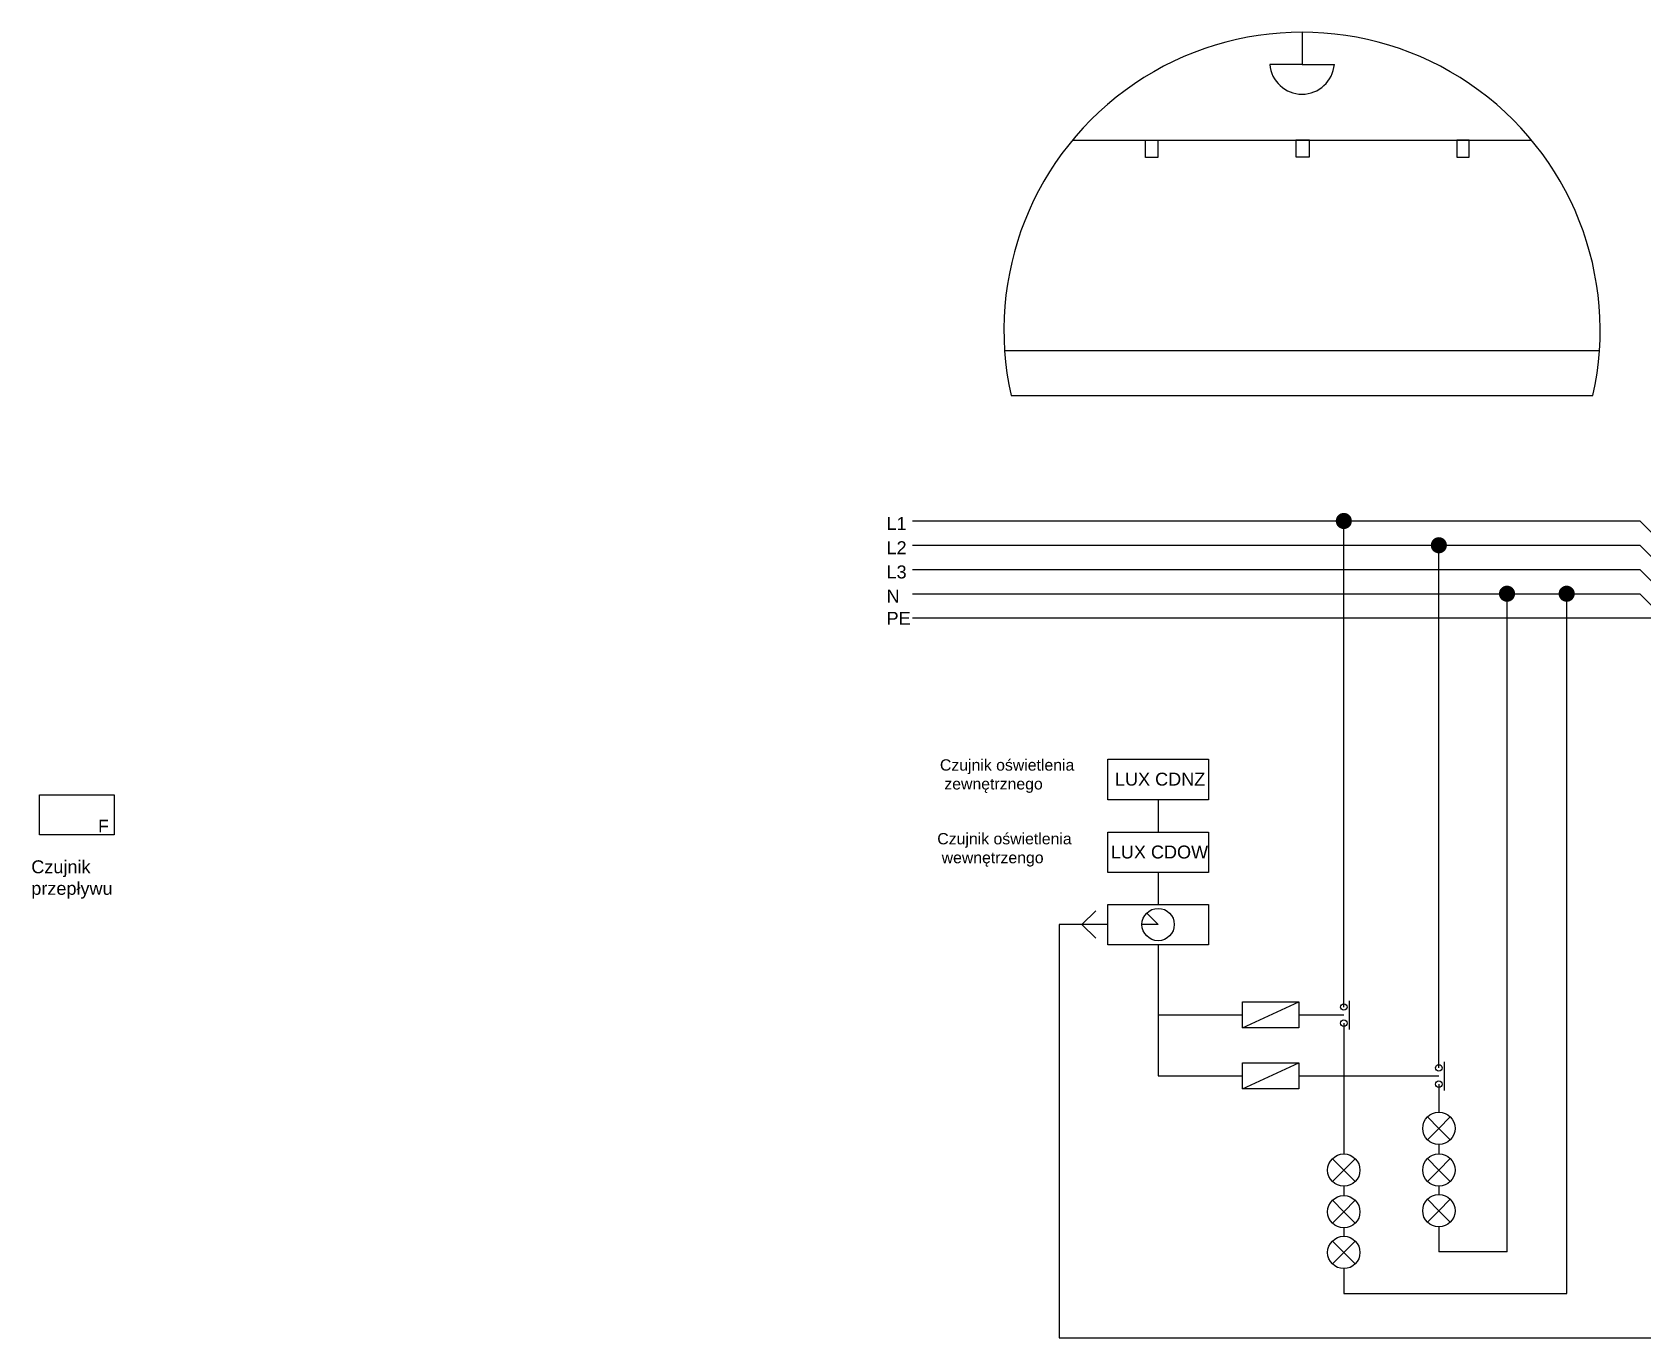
# Model space of a CAD drawing. Header units: inches. Extents: x -143 to 105, y -60 to 32.
# Drawn here: x -143 to -43.3, y -48.5 to 32.3 of the extents above; entities that cross this region are included whole.
import ezdxf

# ---------------------------------------------------------------- set-up
doc = ezdxf.new("R2010")
doc.units = ezdxf.units.IN
doc.header["$MEASUREMENT"] = 0
doc.layers.add('cyfrowy', color=10, linetype='Continuous')
doc.styles.get("Standard").update_dxf_attribs({"font": 'arial.ttf'})

msp = doc.modelspace()

# ---------------------------------------------------------------- hatches: boundary and pattern name
h = msp.add_hatch(color=256)
h.dxf.hatch_style = 1
h.paths.add_polyline_path([(-62.30909665059818, 2.038669268909587, 1), (-61.30909665059818, 2.038669268909587, 1)])
h = msp.add_hatch(color=256)
h.dxf.hatch_style = 1
h.paths.add_polyline_path([(-56.42989163433383, 0.5386692689095867, 1), (-55.42989163433383, 0.5386692689095867, 1)])
h = msp.add_hatch(color=256)
h.dxf.hatch_style = 1
h.paths.add_polyline_path([(-52.21253267419888, -2.461330731090413, 1), (-51.21253267419888, -2.461330731090413, 1)])
h = msp.add_hatch(color=256)
h.dxf.hatch_style = 1
h.paths.add_polyline_path([(-48.52182885143395, -2.461330731090413, 1), (-47.52182885143395, -2.461330731090413, 1)])

# ---------------------------------------------------------------- linework, layer by layer
for p, q in [((-64.39577816537054, 32.27527507523424), (-64.39577816537054, 30.27527507523424)), ((-64.39577816537054, 30.27527507523424), (-66.39577816537054, 30.27527507523424)), ((-64.39577816537054, 30.27527507523424), (-64.39577816537054, 30.27527507523424)), ((-64.39577816537054, 30.27527507523424), (-62.39577816537054, 30.27527507523424)), ((-78.60548836653717, 25.59086269283699), (-50.1860679642039, 25.59086269283699)), ((-82.79877653658325, 12.57529822100447), (-45.99277979415783, 12.57529822100447)), ((-82.39577816537053, 9.799250181209239), (-46.39577816537054, 9.799250181209239)), ((-88.49314055760419, 2.038669268909587), (-43.49314055760419, 2.038669268909587)), ((-61.80909665059816, -28.02776959459426), (-61.80909665059818, 2.038669268909587)), ((-43.49314055760419, 2.038669268909587), (-37.49314055760419, -3.961330731090413)), ((-88.49314055760419, 0.5386692689095867), (-43.49314055760419, 0.5386692689095867)), ((-55.92989163433383, -31.79762045948142), (-55.92989163433383, 0.5386692689095867)), ((-43.49314055760419, 0.5386692689095867), (-38.99314055760419, -3.961330731090413)), ((-88.49314055760419, -0.9613307310904133), (-43.49314055760419, -0.9613307310904133)), ((-43.49314055760419, -0.9613307310904133), (-40.49314055760419, -3.961330731090413)), ((-88.49314055760419, -2.461330731090413), (-43.4931405576042, -2.461330731090413)), ((-51.71253267419888, -39.40526047984747), (-51.71253267419888, -2.461330731090413)), ((-48.02182885143395, -39.40526036765758), (-48.02182885143395, -2.461330731090413)), ((-43.4931405576042, -2.461330731090413), (-41.9931405576042, -3.961330731090413)), ((-88.49314055760419, -3.961330731090413), (-43.49314055760421, -3.961330731090413)), ((-43.49314055760421, -3.961330731090413), (-37.49314055760419, -3.961330731090413)), ((-142.5146240865957, -16.13711401338514), (-142.5146240865957, -14.90309411491197)), ((-142.5146240865957, -14.90309411491197), (-137.8870494673213, -14.90309411491197)), ((-137.8870494673213, -14.90309411491197), (-137.8870494673213, -17.37113391185832)), ((-73.29681663297319, -15.20135567529175), (-73.29681663297319, -17.21201503189417)), ((-142.5146240865957, -17.37113391185832), (-142.5146240865957, -16.13711401338514)), ((-137.8870494673213, -17.37113391185832), (-142.5146240865957, -17.37113391185832)), ((-73.29681663297319, -19.70910928222693), (-73.29681663297319, -21.67766354438692)), ((-73.29681663297319, -24.17475779471968), (-73.29681663297319, -32.28034553797931)), ((-68.08758482994028, -28.51049467309215), (-68.08758482994028, -27.71049467309215)), ((-68.08758482994028, -27.71049467309215), (-64.58758482994028, -27.71049467309215)), ((-68.08758482994028, -29.31049467309215), (-64.58758482994028, -27.71049467309215)), ((-64.58758482994028, -27.71049467309215), (-64.58758482994028, -29.31049467309215)), ((-61.45674959007658, -29.41444505126066), (-61.45674959007658, -27.64109413792787)), ((-73.29681663297319, -28.51049467309215), (-68.08758482994028, -28.51049467309215)), ((-68.08758482994028, -29.31049467309215), (-68.08758482994028, -28.51049467309215)), ((-61.80909665059816, -28.52776959459426), (-64.58758482994028, -28.52776959459425)), ((-64.58758482994028, -29.31049467309215), (-68.08758482994028, -29.31049467309215)), ((-61.80909665059816, -29.02776959459426), (-61.80909665059816, -37.11700406392971)), ((-68.08758473564328, -32.28034553797931), (-68.08758473564328, -31.48034553797931)), ((-68.08758473564328, -31.48034553797931), (-64.58758473564328, -31.48034553797931)), ((-68.08758473564328, -33.08034553797931), (-64.58758473564328, -31.48034553797931)), ((-64.58758473564328, -31.48034553797931), (-64.58758473564328, -33.08034553797931)), ((-55.57754457381225, -33.18429591614782), (-55.57754457381225, -31.41094500281503)), ((-73.29681653867618, -32.28034553797931), (-68.08758473564328, -32.28034553797931)), ((-68.08758473564328, -33.08034553797931), (-68.08758473564328, -32.28034553797931)), ((-55.92989163433383, -32.29762045948142), (-64.58758473564328, -32.29762045948141)), ((-55.92989163433383, -32.79762045948142), (-55.92989163433383, -34.53440554873026)), ((-64.58758473564328, -33.08034553797931), (-68.08758473564328, -33.08034553797931)), ((-55.92989163433383, -35.53440554873026), (-56.63699841552037, -34.82729876754372)), ((-55.92989163433383, -35.53440554873026), (-55.22278485314727, -34.82729876754372)), ((-55.92989163433383, -35.53440554873026), (-56.63699841552038, -36.24151232991682)), ((-55.92989163433383, -35.53440554873026), (-55.22278485314727, -36.24151232991682)), ((-55.92989163433383, -36.53440554873026), (-55.92989163433383, -37.11091838056578)), ((-61.80909659304987, -38.11700406392971), (-62.51620337423642, -37.40989728274317)), ((-61.80909659304987, -38.11700406392971), (-61.10198981186332, -37.40989728274317)), ((-55.92989157678554, -38.11091838056578), (-56.63699835797208, -37.40381159937924)), ((-55.92989157678554, -38.11091838056578), (-55.22278479559898, -37.40381159937924)), ((-61.80909659304987, -38.11700406392971), (-62.51620337423643, -38.82411084511627)), ((-61.80909659304987, -38.11700406392971), (-61.10198981186332, -38.82411084511627)), ((-55.92989157678554, -38.11091838056578), (-56.63699835797209, -38.81802516175233)), ((-55.92989157678554, -38.11091838056578), (-55.22278479559898, -38.81802516175233)), ((-61.80909659304987, -39.11700406392971), (-61.80909659304987, -39.69351689576523)), ((-55.92989157678554, -39.11091838056578), (-55.92989157678554, -39.63004212619379)), ((-51.71253267419888, -43.17511134473463), (-51.71253267419888, -39.40526047984747)), ((-48.02182885143395, -45.75770985993408), (-48.02182885143395, -39.40526036765758)), ((-61.80909653550158, -40.69351689576523), (-62.51620331668813, -39.98641011457869)), ((-61.80909653550158, -40.69351689576523), (-62.51620331668813, -41.40062367695178)), ((-61.80909653550158, -40.69351689576523), (-61.10198975431503, -39.98641011457869)), ((-61.80909653550158, -40.69351689576523), (-61.10198975431503, -41.40062367695178)), ((-55.92989157678554, -40.63004212619379), (-56.63699835797208, -39.92293534500725)), ((-55.92989157678554, -40.63004212619379), (-56.63699835797209, -41.33714890738034)), ((-55.92989157678554, -40.63004212619379), (-55.22278479559898, -39.92293534500725)), ((-55.92989157678554, -40.63004212619379), (-55.22278479559898, -41.33714890738034)), ((-61.80909653550158, -41.69351689576523), (-61.80909653550158, -42.21264064139324)), ((-55.92989157678554, -41.63004212619379), (-55.92989157678554, -43.17511134473463)), ((-61.80909653550158, -43.21264064139324), (-62.51620331668813, -42.5055338602067)), ((-61.80909653550158, -43.21264064139324), (-61.10198975431503, -42.5055338602067)), ((-61.80909653550158, -43.21264064139324), (-62.51620331668813, -43.91974742257979)), ((-61.80909653550158, -43.21264064139324), (-61.10198975431503, -43.91974742257979)), ((-51.71253267419888, -43.17511134473463), (-55.92989157678554, -43.17511134473463)), ((-61.80909653550158, -44.21264064139324), (-61.80909653550158, -45.75770985993408)), ((-61.80909653550158, -45.75770985993408), (-48.02182885143395, -45.75770985993408))]:
    msp.add_line(p, q)
for points in [[(-74.08125037545875, 25.59086269283699), (-73.32622017799977, 25.59086269283699), (-73.32622017799977, 24.51982630696705), (-74.08125037545875, 24.51982630696705)], [(-64.78221653558157, 24.56552519129469), (-63.92870389962597, 24.56552519129469), (-63.92870389962597, 25.59086269283699), (-64.78221653558157, 25.59086269283699)], [(-54.0565313023619, 25.59086269283699), (-54.81156176139442, 25.59086269283699), (-54.81156176139442, 24.55261544522048), (-54.0565313023619, 24.55261544522048)], [(-76.40452699185767, -12.70426142495899), (-70.18910627408872, -12.70426142495899), (-70.18910627408872, -15.20135567529175), (-76.40452699185767, -15.20135567529175)], [(-76.40452699185767, -17.21201503189417), (-70.18910627408872, -17.21201503189417), (-70.18910627408872, -19.70910928222693), (-76.40452699185767, -19.70910928222693)]]:
    msp.add_lwpolyline(points, close=True)
for centre, radius in [((-61.80909665059816, -28.02776959459426), 0.2), ((-61.80909665059816, -29.02776959459426), 0.2), ((-55.92989163433383, -31.79762045948142), 0.2), ((-55.92989163433383, -32.79762045948142), 0.2), ((-55.92989163433383, -35.53440554873026), 1), ((-61.80909659304987, -38.11700406392971), 1), ((-55.92989157678554, -38.11091838056578), 1), ((-61.80909653550158, -40.69351689576523), 1), ((-55.92989157678554, -40.63004212619379), 1), ((-61.80909653550158, -43.21264064139324), 1)]:
    msp.add_circle(centre, radius)
for centre, radius, start, end in [((-64.39577816537054, 13.82958241057499), 18.44569266465925, 347.3792182582415, 192.6207817417581), ((-64.39577816537054, 30.4486285165226), 2.00749879591658, 184.9538292333038, 355.0461707666959)]:
    msp.add_arc(centre, radius, start, end)
at = {"layer": 'cyfrowy'}
for p, q in [((-78.01056004369944, -22.9262106695533), (-77.16203190627559, -22.07768253212944)), ((-73.79680949777067, -22.42621780475591), (-74.00391332345954, -22.21911397906704)), ((-73.29681663297325, -22.92621066955333), (-73.79680949777067, -22.42621780475591)), ((-76.40452699185767, -22.9262106695533), (-79.42657144960663, -22.9262106695533)), ((-79.42657144960663, -22.9262106695533), (-79.42657144960663, -48.49012970930002)), ((-78.01056004369944, -22.9262106695533), (-77.16203190627559, -23.77473880697715)), ((-73.29681663297325, -22.92621066955333), (-74.29680236256809, -22.92621066955333)), ((-79.42657144960663, -48.49012970930002), (-9.593814643675259, -48.49012970930002))]:
    msp.add_line(p, q, dxfattribs=at)
msp.add_lwpolyline([(-76.40452699185767, -21.67766354438692), (-70.18910627408872, -21.67766354438692), (-70.18910627408872, -24.17475779471968), (-76.40452699185767, -24.17475779471968)], close=True, dxfattribs=at)
msp.add_circle((-73.29681663297325, -22.92621066955333), 0.9999857295948402, dxfattribs=at)

# ---------------------------------------------------------------- texts
at = {"attachment_point": 1}
for s, width, gutter_width, heights, insert, char_height in [('L1', 1.414467296173825, 1, [0.2], (-90.10096346996113, 2.285973102098239), 0.8), ('L2', 1.414467296173825, 1, [0.2], (-90.10096346996113, 0.7856543306222652), 0.8), ('L3', 1.414467296173825, 1, [0.2], (-90.10096346996113, -0.7143457944112579), 0.8), ('N', 1.414467296173825, 1, [0.2], (-90.10096346996113, -2.214345669377735), 0.8), ('PE', 1.414467296173825, 1, [0.2], (-90.10096346996113, -3.581205530141857), 0.8), ('LUX CDNZ', 5.549195099939936, 1, [0], (-75.96944203231169, -13.53154655456335), 0.8), ('F', 2.617072479396402, 1.542524873091467, [0], (-138.8814205090352, -16.4472820119749), 0.7712624365457337), ('Czujnik przepływu', 5.222742018250443, 1, [0], (-143.015064229625, -18.95345155879049), 0.8), ('LUX CDOW', 6.045267874041087, 1, [0], (-76.22625731906896, -18.03930016149853), 0.8)]:
    msp.add_mtext_dynamic_manual_height_columns(s, width=width, gutter_width=gutter_width, heights=heights, dxfattribs=dict(at, insert=insert, char_height=char_height))
at = {"char_height": 0.7, "attachment_point": 1}
for s, insert in [('Czujnik oświetlenia\\P zewnętrznego', (-86.79699323557531, -12.70426142495899)), ('Czujnik oświetlenia\\P wewnętrzengo', (-86.9615127560719, -17.26594854391439))]:
    msp.add_mtext(s, dxfattribs=dict(at, insert=insert))

doc.saveas('drawing.dxf')
